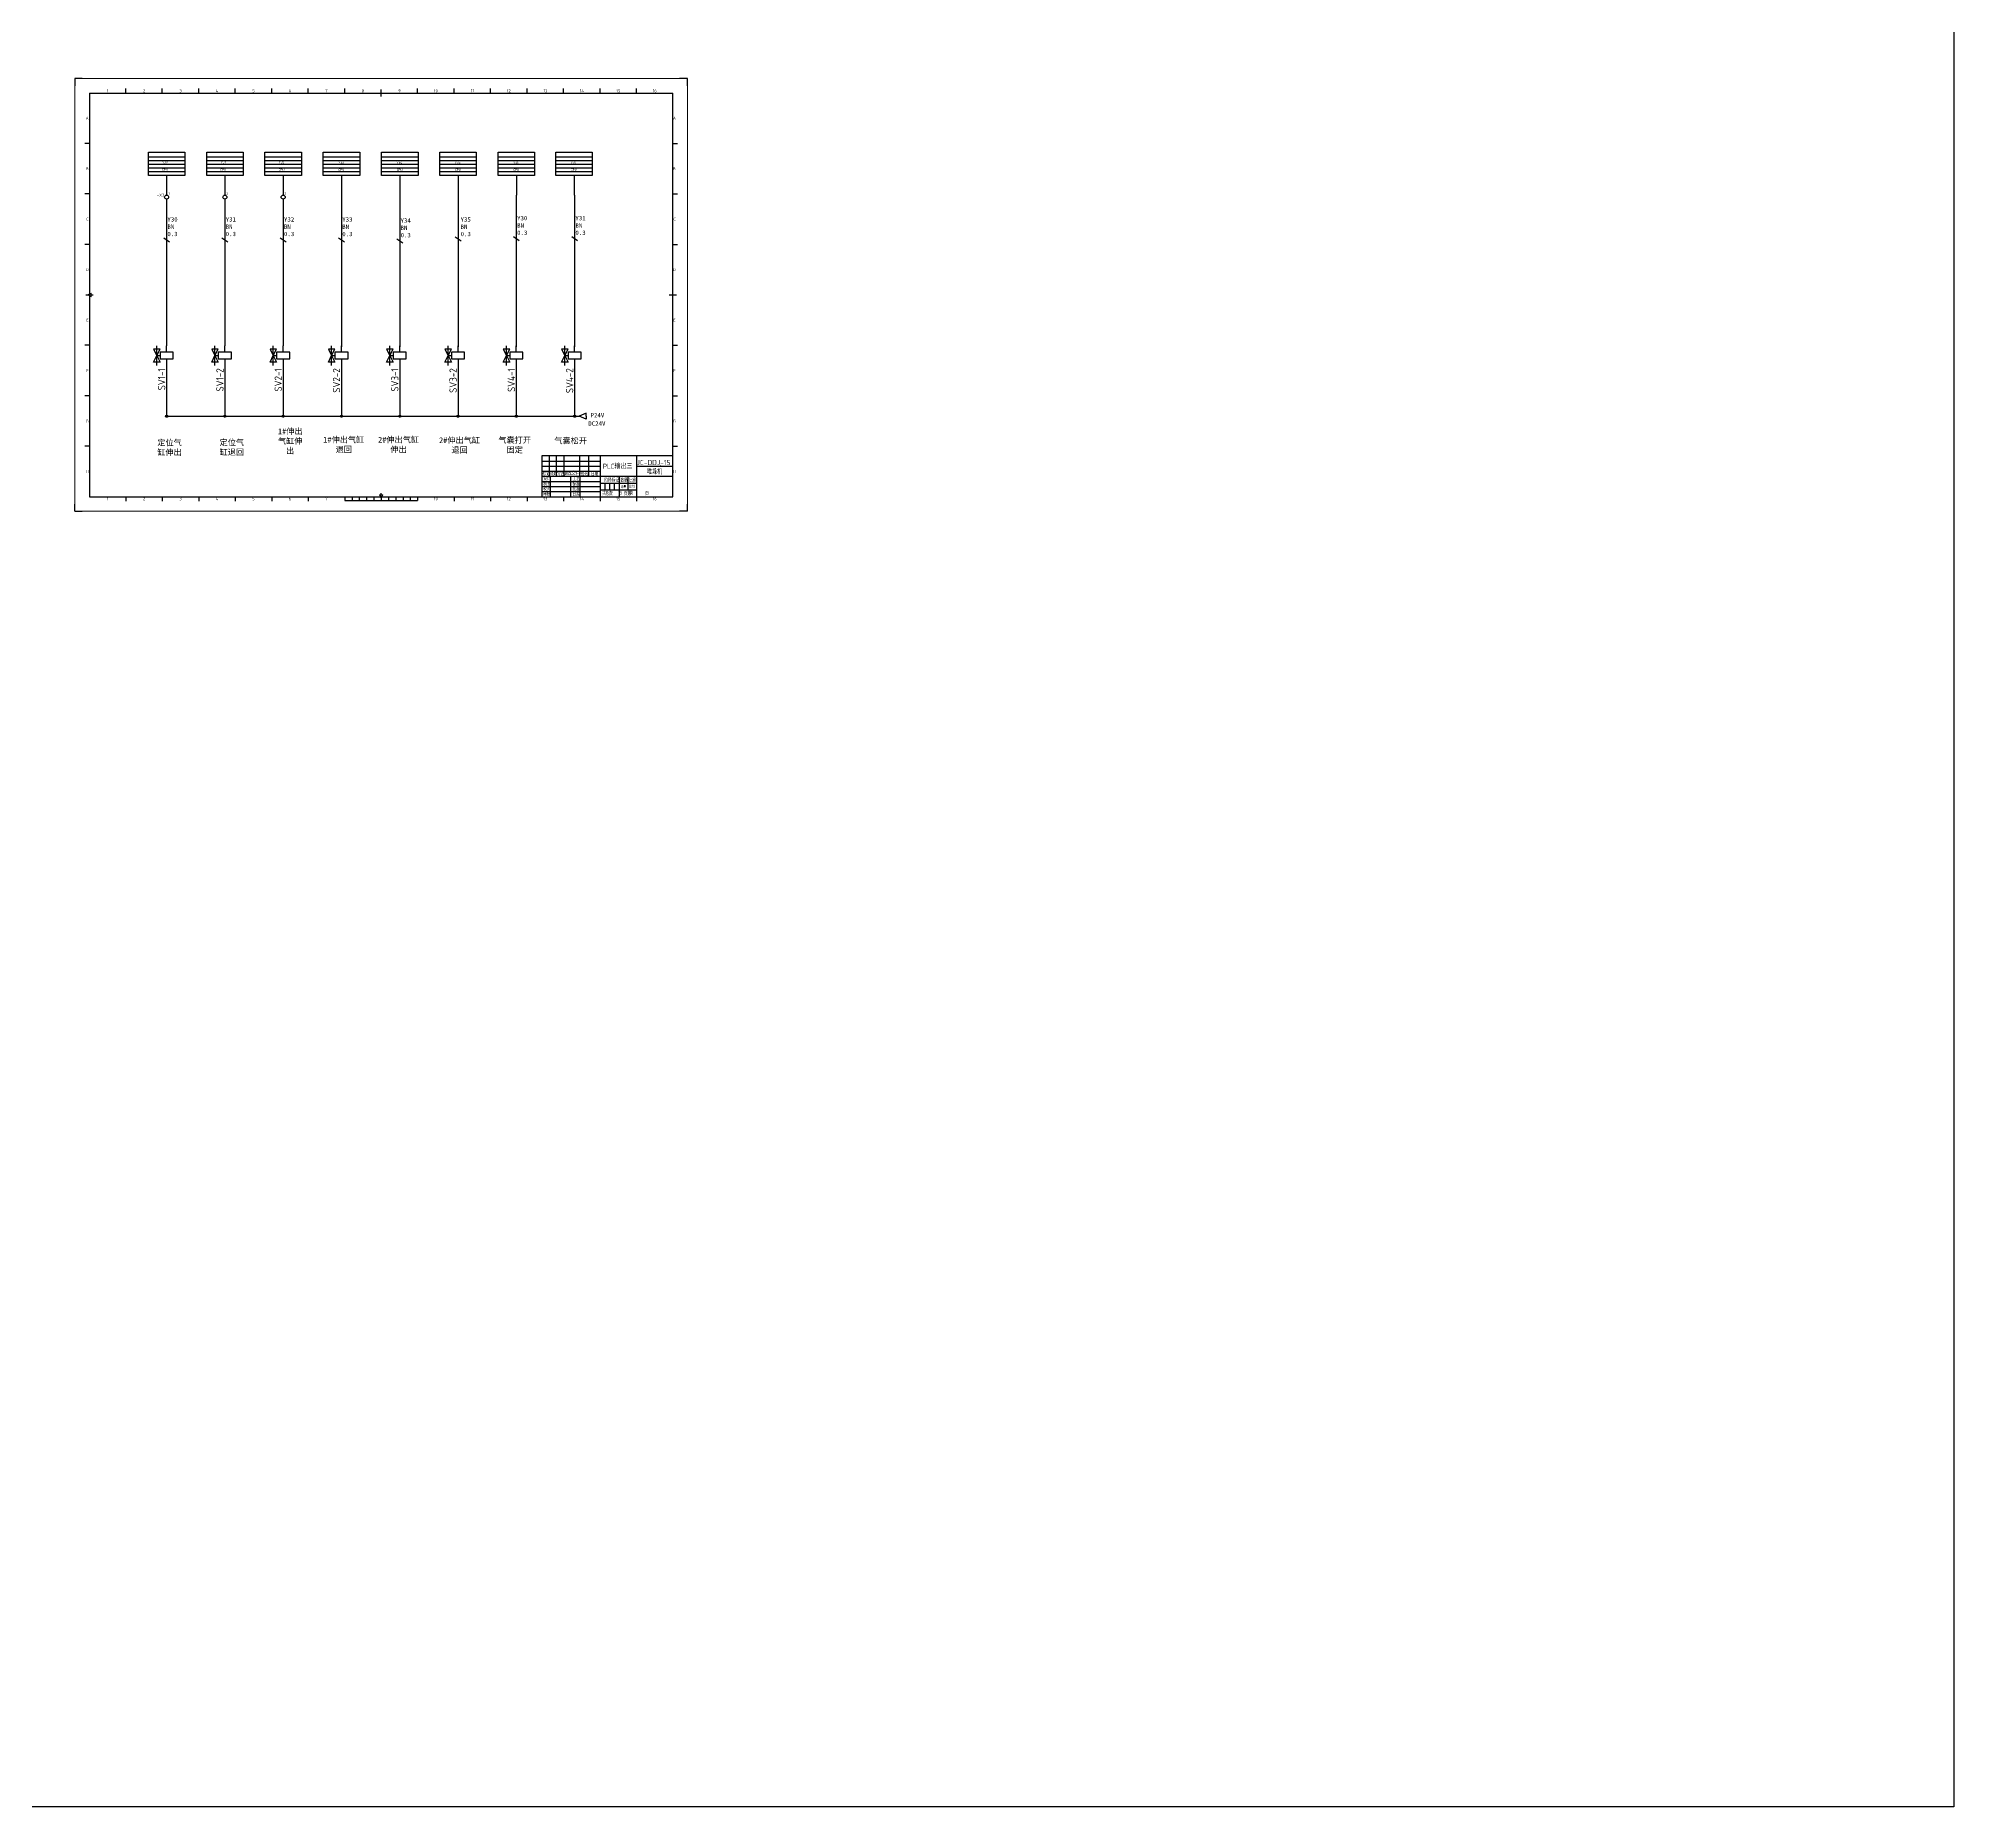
# Model space of a CAD drawing. Header units: inches. Extents: x -128 to 31549, y -2321 to 19035.
# Drawn here: x 2252 to 4880, y 2061 to 4488 of the extents above; entities that cross this region are included whole.
import ezdxf
from ezdxf.enums import TextEntityAlignment as Align

# ---------------------------------------------------------------- set-up
doc = ezdxf.new("R2010")
doc.units = ezdxf.units.IN
doc.header["$MEASUREMENT"] = 0
for name, color, linetype in [('AE_BOR', 1, 'Continuous'), ('BLU_0.5mm^2', 5, 'Continuous'), ('SYMS', 7, 'Continuous'), ('TAN_0.5mm^2', 31, 'Continuous'), ('WIRENO', 70, 'Continuous'), ('图框_外框线', 7, 'Continuous'), ('图框_标题栏属性', 1, 'Continuous'), ('图框_标题栏文字', 6, 'Continuous')]:
    doc.layers.add(name, color=color, linetype=linetype)
doc.styles.get("Standard").update_dxf_attribs({"font": 'txt', "bigfont": 'gbcbig.shx'})
doc.styles.add('WD', font='romans.shx', dxfattribs={"bigfont": 'gbcbig.shx'})
doc.styles.add('WD_IEC', font='ISOCP2.shx', dxfattribs={"width": 0.9, "height": 4, "bigfont": 'gbcbig.shx'})
doc.styles.add('工程字', font='gbenor.shx', dxfattribs={"bigfont": 'gbcbig.shx'})

# ---------------------------------------------------------------- blocks, each defined once
blk = doc.blocks.new('gb_a1')
for p, q in [((20, 574), (20, 20)), ((20, 574), (821, 574)), ((821, 20), (821, 574)), ((20, 20), (821, 20))]:
    blk.add_line(p, q)
at = {"layer": 'AE_BOR', "lineweight": 30}
for p, q in [((10, 594), (0, 594)), ((0, 594), (0, 584)), ((841, 594), (830, 594)), ((841, 584), (841, 594)), ((0, 0), (0, 10)), ((0, 0), (10, 0)), ((841, 0), (830, 0)), ((841, 0), (841, 10))]:
    blk.add_line(p, q, dxfattribs=at)
at = {"layer": 'AE_BOR', "color": 1, "lineweight": 15}
for p, q in [((0, 594), (841, 594)), ((0, 0), (0, 594)), ((841, 594), (841, 0)), ((17.5, 297), (22.5, 299.5)), ((22.5, 294.5), (17.5, 297)), ((22.5, 299.5), (22.5, 294.5)), ((841, 0), (0, 0)), ((420.5, 17.5), (418, 22.5)), ((418, 22.5), (423, 22.5)), ((423, 22.5), (420.5, 17.5))]:
    blk.add_line(p, q, dxfattribs=at)
at = {"layer": 'AE_BOR'}
for p, q in [((70.0625, 574), (70.0625, 580)), ((120.125, 574), (120.125, 580)), ((170.1875, 574), (170.1875, 580)), ((220.25, 574), (220.25, 580)), ((270.3125, 574), (270.3125, 580)), ((320.375, 574), (320.375, 580)), ((370.4375, 574), (370.4375, 580)), ((470.5625, 574), (470.5625, 580)), ((520.625, 574), (520.625, 580)), ((570.6875, 574), (570.6875, 580)), ((620.75, 574), (620.75, 580)), ((670.8125, 574), (670.8125, 580)), ((720.875, 574), (720.875, 580)), ((770.9375, 574), (770.9375, 580)), ((20, 504.75), (14, 504.75)), ((821, 504.75), (827, 504.75)), ((20, 435.5), (14, 435.5)), ((821, 435.5), (827, 435.5)), ((20, 366.25), (14, 366.25)), ((821, 366.25), (827, 366.25)), ((20, 227.75), (14, 227.75)), ((821, 227.75), (827, 227.75)), ((20, 158.5), (14, 158.5)), ((821, 158.5), (827, 158.5)), ((20, 89.25), (14, 89.25)), ((821, 89.25), (827, 89.25)), ((70.0625, 20), (70.0625, 14)), ((120.125, 20), (120.125, 14)), ((170.1875, 20), (170.1875, 14)), ((220.25, 20), (220.25, 14)), ((270.3125, 20), (270.3125, 14)), ((320.375, 20), (320.375, 14)), ((520.625, 20), (520.625, 14)), ((570.6875, 20), (570.6875, 14)), ((620.75, 20), (620.75, 14)), ((670.8125, 20), (670.8125, 14)), ((720.875, 20), (720.875, 14)), ((770.9375, 20), (770.9375, 14))]:
    blk.add_line(p, q, dxfattribs=at)
at = {"layer": 'AE_BOR', "color": 2, "lineweight": 30}
for p, q in [((420.5, 574), (420.5, 579)), ((420.5, 569), (420.5, 574)), ((15, 297), (25, 297)), ((816, 297), (826, 297)), ((370.5, 20), (370.5, 15)), ((370.5, 15), (470.5, 15)), ((380.5, 20), (380.5, 15)), ((390.5, 20), (390.5, 15)), ((400.5, 20), (400.5, 15)), ((410.5, 20), (410.5, 15)), ((420.5, 20), (420.5, 25)), ((420.5, 20), (420.5, 15)), ((430.5, 20), (430.5, 15)), ((440.5, 20), (440.5, 15)), ((450.5, 20), (450.5, 15)), ((460.5, 20), (460.5, 15)), ((470.5, 20), (470.5, 15))]:
    blk.add_line(p, q, dxfattribs=at)
at = {"layer": 'AE_BOR', "style": 'WD_IEC'}
for s, p in [('1', (45.03125, 575)), ('2', (95.09375, 575)), ('3', (145.15625, 575)), ('4', (195.21875, 575)), ('5', (245.28125, 575)), ('6', (295.34375, 575)), ('7', (345.40625, 575)), ('8', (395.46875, 575)), ('9', (445.53125, 575)), ('10', (495.59375, 575)), ('11', (545.65625, 575)), ('12', (595.71875, 575)), ('13', (645.78125, 575)), ('14', (695.84375, 575)), ('15', (745.90625, 575)), ('16', (795.96875, 575)), ('1', (45.03125, 15)), ('2', (95.09375, 15)), ('3', (145.15625, 15)), ('4', (195.21875, 15)), ('5', (245.28125, 15)), ('6', (295.34375, 15)), ('7', (345.40625, 15)), ('10', (495.59375, 15)), ('11', (545.65625, 15)), ('12', (595.71875, 15)), ('13', (645.78125, 15)), ('14', (695.84375, 15)), ('15', (745.90625, 15)), ('16', (795.96875, 15))]:
    blk.add_text(s, height=4, dxfattribs=at).set_placement(p, align=Align.CENTER)
for s, p in [('A', (19, 539.375)), ('A', (825.04762, 539.375)), ('B', (19, 470.125)), ('B', (824.66667, 470.125)), ('C', (19, 400.875)), ('C', (824.85714, 400.875)), ('D', (19, 331.625)), ('D', (824.66667, 331.625)), ('E', (19, 262.375)), ('E', (824.47619, 262.375)), ('F', (19, 193.125)), ('F', (824.47619, 193.125)), ('G', (19, 123.875)), ('G', (824.85714, 123.875)), ('H', (19, 54.625)), ('H', (824.66667, 54.625))]:
    blk.add_text(s, height=4, dxfattribs=at).set_placement(p, align=Align.MIDDLE_RIGHT)
blk = doc.blocks.new('GB_TitleBlock')
at = {"lineweight": -3}
for p, q in [((-50, 42), (0, 42)), ((-50, 28), (0, 28))]:
    blk.add_line(p, q, dxfattribs=at)
blk.add_point((-17, 42), dxfattribs=at)
at = {"layer": '图框_外框线'}
for p, q in [((-170, 56), (-170, 28)), ((-160, 28), (-160, 56)), ((-150, 56), (-150, 28)), ((-128, 28), (-128, 56)), ((-116, 56), (-116, 28)), ((-100, 56), (-100, 0)), ((-50, 56), (-50, 0)), ((-180, 49), (-100, 49)), ((-180, 42), (-100, 42)), ((-180, 35), (-100, 35)), ((-180, 28), (-50, 28)), ((-168, 0), (-168, 28)), ((-140, 0), (-140, 28)), ((-128, 28), (-128, 0)), ((-74, 28), (-74, 0)), ((-62, 28), (-62, 9)), ((-180, 21), (-100, 21)), ((-180, 14), (-100, 14)), ((-180, 7), (-100, 7)), ((-50, 18), (-100, 18)), ((-50, 9), (-100, 9)), ((-93.5, 18), (-93.5, 9)), ((-87, 18), (-87, 9)), ((-80.5, 18), (-80.5, 9))]:
    blk.add_line(p, q, dxfattribs=at)
blk.add_lwpolyline([(0, 56), (-180, 56), (-180, 0), (0, 0), (0, 56)], dxfattribs=at)
at = {"style": 'WD', "flags": 1}
blk.add_attdef('WD_TB', (-168.4, 50.5), '', height=2, dxfattribs=at)
at = {"layer": '图框_标题栏属性', "style": '工程字'}
for tag, p in [('REV3', (-179.6, 50.9)), ('REV2', (-179.4, 43.5)), ('REV1', (-179.4, 36.8))]:
    blk.add_attdef(tag, p, '', height=3, dxfattribs=at)
for tag, height, width, p, p2 in [('REV3DET', 3, 13.288798, (-148.8, 50.8), (-130.5, 50.8)), ('BY3', 3, 6.930672, (-126.9, 50.8), (-117.4, 50.8)), ('RD3', 3, 9.096075, (-114.7, 50.8), (-102.2, 50.8)), ('REV2DET', 3, 1.39216, (-148.8, 43.8), (-130.5, 43.8)), ('REV1DET', 3, 13.288798, (-148.8, 36.8), (-130.5, 36.8)), ('BY2', 3, 6.930672, (-126.9, 43.8), (-117.4, 43.8)), ('BY1', 3, 6.930672, (-126.9, 36.8), (-117.4, 36.8)), ('RD2', 3, 9.096075, (-114.7, 43.8), (-102.2, 43.8)), ('RD1', 3, 9.096075, (-114.7, 36.8), (-102.2, 36.8)), ('文件名称', 7, 2.04191, (-96.3, 38.3), (-55.6, 38.3))]:
    blk.add_attdef(tag, text='', height=height, dxfattribs=dict(at, width=width)).set_placement(p, p2, align=Align.FIT)
at = {"layer": '图框_标题栏属性', "lineweight": -3}
for tag, p in [('罗文根', (-163.6, 22.3)), ('工艺', (-123.6, 22.3)), ('校对', (-163.6, 8.3)), ('制图', (-163.6, 15.3)), ('审核', (-163.6, 1.3)), ('标准', (-123.6, 15.3)), ('批准', (-123.6, 8.3)), ('日期', (-123.6, 1.3))]:
    blk.add_attdef(tag, p, '', height=5, dxfattribs=at)
at = {"layer": '图框_标题栏属性', "style": '工程字'}
for tag, p in [('项目名称', (-25.3, 35.2)), ('图号', (-26.6, 46.9))]:
    blk.add_attdef(tag, text='', height=7, dxfattribs=at).set_placement(p, align=Align.MIDDLE)
for tag, height, p in [('总数', 5, (-87.7, 4.4)), ('数量', 3.5, (-68, 13.6)), ('页数', 5, (-62.4, 4.4)), ('比例', 3.5, (-56.4, 13.7))]:
    blk.add_attdef(tag, text='', height=height, dxfattribs=at).set_placement(p, align=Align.MIDDLE_CENTER)
at = {"layer": '图框_标题栏文字', "style": '工程字'}
for s, p in [('标记', (-179, 29.4)), ('设计', (-178, 22.3)), ('处数', (-169, 29.4)), ('分区', (-159, 29.4)), ('更改文件号', (-149, 29.6)), ('工艺', (-138, 22.1)), ('签名', (-126, 29)), ('日期', (-112.5, 29)), ('制图', (-178, 15)), ('校对', (-178, 8.3)), ('审核', (-178, 1.1)), ('标准', (-138, 14.9)), ('批准', (-138, 8.1)), ('日期', (-138, 1.1)), ('共     页   第     页', (-97.2, 2)), ('阶段标记', (-94.1, 20.2)), ('数量', (-72.1, 20)), ('比例', (-60, 20))]:
    blk.add_text(s, height=5, dxfattribs=at).set_placement(p)
blk = doc.blocks.new('A$C5F215F0F')
for p, q in [((25.1, 31.7), (25.1, 58.8)), ((0, 26.7), (50.1, 26.7)), ((50.1, 31.7), (50.1, 0)), ((0, 21.7), (50.1, 21.7)), ((0, 16.7), (50.1, 16.7)), ((0, 11.7), (50.1, 11.7)), ((0, 6.7), (50.1, 6.7))]:
    blk.add_line(p, q)
blk.add_lwpolyline([(50.1, 0), (0, 0), (0, 31.7), (50.1, 31.7)])
blk.add_circle((25.1, 61.6), 2.75)
at = {"ltscale": 4, "style": 'WD_IEC'}
blk.add_attdef('TAG1', text='', height=4, dxfattribs=at).set_placement((15.5, 57), align=Align.CENTER)
for tag, p in [('TERM03', (39.9, 57.2)), ('TERM02', (30.4, 13.7)), ('TERM01', (30.2, 24))]:
    blk.add_attdef(tag, text='', height=3, dxfattribs=at).set_placement(p, align=Align.MIDDLE_RIGHT)
blk = doc.blocks.new('A$C605967B0')
for p, q in [((0, 27.1), (0, 58.8)), ((50.1, 52.1), (0, 52.1)), ((50.1, 47.1), (0, 47.1)), ((50.1, 42.1), (0, 42.1)), ((50.1, 37.1), (0, 37.1)), ((50.1, 32.1), (0, 32.1)), ((25.1, 27.1), (25.1, 0))]:
    blk.add_line(p, q)
blk.add_lwpolyline([(0, 58.8), (50.1, 58.8), (50.1, 27.1), (0, 27.1)])
at = {"ltscale": 4, "style": 'WD_IEC'}
for tag, p in [('TERM01', (32.2, 34.7)), ('TERM02', (33.1, 44.6))]:
    blk.add_attdef(tag, text='', height=3, dxfattribs=at).set_placement(p, align=Align.MIDDLE_RIGHT)
blk = doc.blocks.new('wddot')
for radius in [0.72, 0.449, 0.223]:
    blk.add_circle((0, 0), radius)
blk = doc.blocks.new('A$C0AB57C70')
for p, q in [((32.2, 53.5), (32.2, 58)), ((39, 51.3), (36.7, 55.8)), ((36.7, 55.8), (41.2, 55.8)), ((39, 58), (39, 44.5)), ((41.2, 55.8), (39, 51.3)), ((32.2, 49), (32.2, 44.5)), ((39, 51.3), (36.7, 51.3)), ((39, 51.3), (36.7, 46.8)), ((36.7, 46.8), (41.2, 46.8)), ((41.2, 46.8), (39, 51.3))]:
    blk.add_line(p, q)
blk.add_lwpolyline([(27.7, 53.5), (27.7, 49), (36.7, 49), (36.7, 53.5)], close=True)
at = {"style": 'WD_IEC'}
for tag, p in [('INST', (17.3, 74)), ('LOC', (17.3, 67)), ('TAG1', (17.3, 60)), ('DESC1', (17.3, 37.3)), ('DESC2', (17.3, 30.3)), ('DESC3', (17.3, 23.3))]:
    blk.add_attdef(tag, text='', height=5, dxfattribs=at).set_placement(p, align=Align.RIGHT)
at = {"style": 'WD_IEC', "flags": 9}
for tag, p in [('MFG', (15.8, 53)), ('CAT', (15.8, 48))]:
    blk.add_attdef(tag, text='', height=3, dxfattribs=at).set_placement(p, align=Align.RIGHT)
at = {"style": 'WD_IEC'}
blk.add_attdef('TERM01', text='', height=4, rotation=90, dxfattribs=at).set_placement((25.8, 66), align=Align.RIGHT)
at = {"style": 'WD_IEC', "flags": 1}
for tag, p, height in [('X2TERM01', (27.8, 58.5), 0.64), ('X4LINK', (24.9, 51), 0.64), ('X8TERM02', (27.8, 44.8), 0.64), ('ASSYCODE', (29.8, 43), 2), ('FAMILY', (29.8, 40), 2), ('X1LINK', (40.2, 51), 0.64), ('CATDESC', (29.8, 37), 2)]:
    blk.add_attdef(tag, p, '', height=height, dxfattribs=at)
at = {"style": 'WD_IEC'}
blk.add_attdef('TERM02', (25.8, 36), '', height=4, rotation=90, dxfattribs=at)
at = {"lineweight": 9, "style": 'WD_IEC'}
for tag, p in [('NO', (16.8, 18)), ('NC', (16.8, 11))]:
    blk.add_attdef(tag, text='', height=5, dxfattribs=at).set_placement(p, align=Align.TOP_RIGHT)
for tag, p in [('XREFNO', (19.8, 18)), ('XREFNC', (19.8, 11)), ('WDTAGALT', (20, 4.8))]:
    blk.add_attdef(tag, text='', height=5, dxfattribs=at).set_placement(p, align=Align.TOP_LEFT)

msp = doc.modelspace()

# ---------------------------------------------------------------- linework, layer by layer
at = {"color": 0}
for p, q in [((2747.7, 4272.7), (2747.7, 4064.5)), ((2827.7, 4272.7), (2827.8, 4064.5)), ((2423.7, 4214.1), (2431.8, 4208.6)), ((2503.7, 4214.1), (2511.8, 4208.6)), ((2583.7, 4214.1), (2591.8, 4208.6)), ((2663.7, 4214), (2671.8, 4208.5)), ((2743.7, 4212.6), (2751.8, 4207.1)), ((2823.7, 4215.6), (2831.8, 4210.1)), ((2903.7, 4215.8), (2911.8, 4210.3)), ((2983.7, 4215.8), (2991.8, 4210.3))]:
    msp.add_line(p, q, dxfattribs=at)
at = {"color": 7}
for p, q in [((3003.4, 3973.5), (2993.9, 3969.2)), ((3003.4, 3969.2), (3003.4, 3973.5)), ((3003.4, 3965), (2993.9, 3969.2)), ((3003.4, 3969.2), (3003.4, 3965))]:
    msp.add_line(p, q, dxfattribs=at)
at = {"color": 3}
msp.add_lwpolyline([(-127.9, 7703.8), (4880.5, 7703.8), (4880.5, 2061.2), (-127.9, 2061.2)], close=True, dxfattribs=at)
at = {"layer": 'BLU_0.5mm^2', "color": 0}
for p, q in [((2427.7, 4045.7), (2427.7, 3969.2)), ((2427.7, 4045.7), (2427.7, 3969.2)), ((2507.7, 4045.7), (2507.7, 3969.2)), ((2507.7, 4045.7), (2507.7, 3969.2)), ((2587.7, 4045.7), (2587.7, 3969.2)), ((2667.7, 4045.7), (2667.7, 3969.2)), ((2747.7, 4045.7), (2747.7, 3969.2)), ((2827.7, 4045.7), (2827.7, 3969.2)), ((2907.7, 4045.7), (2907.7, 3969.2)), ((2987.7, 4045.7), (2987.7, 3969.2))]:
    msp.add_line(p, q, dxfattribs=at)
at = {"layer": 'BLU_0.5mm^2', "color": 7}
msp.add_line((2427.7, 3969.2), (2993.9, 3969.2), dxfattribs=at)
at = {"layer": 'TAN_0.5mm^2', "color": 0}
for p, q in [((2427.7, 4267.2), (2427.7, 4065.9)), ((2507.7, 4267.2), (2507.7, 4065.9)), ((2587.7, 4267.2), (2587.7, 4065.9)), ((2667.7, 4272.7), (2667.7, 4064.5)), ((2907.7, 4272.7), (2907.7, 4064.5)), ((2987.7, 4272.7), (2987.7, 4064.5))]:
    msp.add_line(p, q, dxfattribs=at)

# ---------------------------------------------------------------- block references
at = {"color": 0}
msp.add_blockref('gb_a1', (2301.7, 3838.8), dxfattribs=at)
ref = msp.add_blockref('A$C5F215F0F', (2452.8, 4331.5), dxfattribs=dict(at, rotation=180))
ref.add_attrib('TERM03', '1', dxfattribs={"ltscale": 4, "height": 3, "style": 'WD_IEC'}).set_placement((2432, 4274.9), align=Align.MIDDLE_RIGHT)
ref.add_attrib('TERM01', '-CPU', dxfattribs={"ltscale": 4, "height": 3, "style": 'WD_IEC'}).set_placement((2429.5, 4307.5), align=Align.MIDDLE_RIGHT)
ref.add_attrib('TAG1', '-X3', dxfattribs={"ltscale": 4, "height": 4, "style": 'WD_IEC'}).set_placement((2419.5, 4270.6), align=Align.CENTER)
ref.add_attrib('TERM02', 'Y30', dxfattribs={"ltscale": 4, "height": 3, "style": 'WD_IEC'}).set_placement((2429.1, 4317.9), align=Align.MIDDLE_RIGHT)
ref = msp.add_blockref('A$C5F215F0F', (2532.8, 4331.5), dxfattribs=dict(at, rotation=180))
ref.add_attrib('TERM03', '2', dxfattribs={"ltscale": 4, "height": 3, "style": 'WD_IEC'}).set_placement((2512, 4274.9), align=Align.MIDDLE_RIGHT)
ref.add_attrib('TERM01', '-CPU', dxfattribs={"ltscale": 4, "height": 3, "style": 'WD_IEC'}).set_placement((2509.5, 4307.5), align=Align.MIDDLE_RIGHT)
ref.add_attrib('TERM02', 'Y31', dxfattribs={"ltscale": 4, "height": 3, "style": 'WD_IEC'}).set_placement((2509.1, 4317.9), align=Align.MIDDLE_RIGHT)
ref = msp.add_blockref('A$C5F215F0F', (2612.8, 4331.5), dxfattribs=dict(at, rotation=180))
ref.add_attrib('TERM03', '3', dxfattribs={"ltscale": 4, "height": 3, "style": 'WD_IEC'}).set_placement((2592, 4274.9), align=Align.MIDDLE_RIGHT)
ref.add_attrib('TERM01', '-CPU', dxfattribs={"ltscale": 4, "height": 3, "style": 'WD_IEC'}).set_placement((2589.5, 4307.5), align=Align.MIDDLE_RIGHT)
ref.add_attrib('TERM02', 'Y32', dxfattribs={"ltscale": 4, "height": 3, "style": 'WD_IEC'}).set_placement((2589.1, 4317.9), align=Align.MIDDLE_RIGHT)
ref = msp.add_blockref('A$C605967B0', (2642.7, 4272.7), dxfattribs=at)
ref.add_attrib('TERM01', '-CPU', dxfattribs={"ltscale": 4, "height": 3, "style": 'WD_IEC'}).set_placement((2671.6, 4307.4), align=Align.MIDDLE_RIGHT)
ref.add_attrib('TERM02', 'Y33', dxfattribs={"ltscale": 4, "height": 3, "style": 'WD_IEC'}).set_placement((2671, 4317.3), align=Align.MIDDLE_RIGHT)
ref = msp.add_blockref('A$C605967B0', (2722.7, 4272.7), dxfattribs=at)
ref.add_attrib('TERM01', '-CPU', dxfattribs={"ltscale": 4, "height": 3, "style": 'WD_IEC'}).set_placement((2751.6, 4307.4), align=Align.MIDDLE_RIGHT)
ref.add_attrib('TERM02', 'Y34', dxfattribs={"ltscale": 4, "height": 3, "style": 'WD_IEC'}).set_placement((2751, 4317.3), align=Align.MIDDLE_RIGHT)
ref = msp.add_blockref('A$C605967B0', (2802.7, 4272.7), dxfattribs=at)
ref.add_attrib('TERM01', '-CPU', dxfattribs={"ltscale": 4, "height": 3, "style": 'WD_IEC'}).set_placement((2831.6, 4307.4), align=Align.MIDDLE_RIGHT)
ref.add_attrib('TERM02', 'Y35', dxfattribs={"ltscale": 4, "height": 3, "style": 'WD_IEC'}).set_placement((2831, 4317.3), align=Align.MIDDLE_RIGHT)
ref = msp.add_blockref('A$C605967B0', (2882.7, 4272.7), dxfattribs=at)
ref.add_attrib('TERM01', '-CPU', dxfattribs={"ltscale": 4, "height": 3, "style": 'WD_IEC'}).set_placement((2911.6, 4307.4), align=Align.MIDDLE_RIGHT)
ref.add_attrib('TERM02', 'Y36', dxfattribs={"ltscale": 4, "height": 3, "style": 'WD_IEC'}).set_placement((2911, 4317.3), align=Align.MIDDLE_RIGHT)
ref = msp.add_blockref('A$C605967B0', (2961.8, 4272.7), dxfattribs=at)
ref.add_attrib('TERM01', '-CPU', dxfattribs={"ltscale": 4, "height": 3, "style": 'WD_IEC'}).set_placement((2990.7, 4307.4), align=Align.MIDDLE_RIGHT)
ref.add_attrib('TERM02', 'Y37', dxfattribs={"ltscale": 4, "height": 3, "style": 'WD_IEC'}).set_placement((2990.1, 4317.3), align=Align.MIDDLE_RIGHT)
ref = msp.add_blockref('A$C0AB57C70', (2492.1, 4155), dxfattribs=dict(at, xscale=2, yscale=2, zscale=2, rotation=180))
ref.add_attrib('TAG1', 'SV1-1', dxfattribs={"height": 10, "rotation": 90, "style": 'WD_IEC'}).set_placement((2425.9, 4035.1), align=Align.RIGHT)
ref = msp.add_blockref('A$C0AB57C70', (2572.1, 4155), dxfattribs=dict(at, xscale=2, yscale=2, zscale=2, rotation=180))
ref.add_attrib('TAG1', 'SV1-2', dxfattribs={"height": 10, "rotation": 90, "style": 'WD_IEC'}).set_placement((2505.9, 4035.1), align=Align.RIGHT)
ref = msp.add_blockref('A$C0AB57C70', (2652.1, 4155), dxfattribs=dict(at, xscale=2, yscale=2, zscale=2, rotation=180))
ref.add_attrib('TAG1', 'SV2-1', dxfattribs={"height": 10, "rotation": 90, "style": 'WD_IEC'}).set_placement((2585.9, 4035.1), align=Align.RIGHT)
ref = msp.add_blockref('A$C0AB57C70', (2732.1, 4155), dxfattribs=dict(at, xscale=2, yscale=2, zscale=2, rotation=180))
ref.add_attrib('TAG1', 'SV2-2', dxfattribs={"height": 10, "rotation": 90, "style": 'WD_IEC'}).set_placement((2665.9, 4035.1), align=Align.RIGHT)
ref = msp.add_blockref('A$C0AB57C70', (2812.1, 4155), dxfattribs=dict(at, xscale=2, yscale=2, zscale=2, rotation=180))
ref.add_attrib('TAG1', 'SV3-1', dxfattribs={"height": 10, "rotation": 90, "style": 'WD_IEC'}).set_placement((2745.9, 4035.1), align=Align.RIGHT)
ref = msp.add_blockref('A$C0AB57C70', (2892.1, 4155), dxfattribs=dict(at, xscale=2, yscale=2, zscale=2, rotation=180))
ref.add_attrib('TAG1', 'SV3-2', dxfattribs={"height": 10, "rotation": 90, "style": 'WD_IEC'}).set_placement((2825.9, 4035.1), align=Align.RIGHT)
ref = msp.add_blockref('A$C0AB57C70', (2972.1, 4155), dxfattribs=dict(at, xscale=2, yscale=2, zscale=2, rotation=180))
ref.add_attrib('TAG1', 'SV4-1', dxfattribs={"height": 10, "rotation": 90, "style": 'WD_IEC'}).set_placement((2905.9, 4035.1), align=Align.RIGHT)
ref = msp.add_blockref('A$C0AB57C70', (3052.1, 4155), dxfattribs=dict(at, xscale=2, yscale=2, zscale=2, rotation=180))
ref.add_attrib('TAG1', 'SV4-2', dxfattribs={"height": 10, "rotation": 90, "style": 'WD_IEC'}).set_placement((2985.9, 4035.1), align=Align.RIGHT)
ref = msp.add_blockref('GB_TitleBlock', (3122.7, 3858.8), dxfattribs=at)
ref.add_attrib('页数', '页数', dxfattribs={"layer": '图框_标题栏属性', "height": 5, "style": '工程字'}).set_placement((3060.3, 3863.1), align=Align.MIDDLE_CENTER)
ref.add_attrib('总数', '总数', dxfattribs={"layer": '图框_标题栏属性', "height": 5, "style": '工程字'}).set_placement((3035, 3863.1), align=Align.MIDDLE_CENTER)
ref.add_attrib('比例', '比例', dxfattribs={"layer": '图框_标题栏属性', "height": 3.5, "style": '工程字'}).set_placement((3066.3, 3872.5), align=Align.MIDDLE_CENTER)
ref.add_attrib('数量', '数量', dxfattribs={"layer": '图框_标题栏属性', "height": 3.5, "style": '工程字'}).set_placement((3054.7, 3872.3), align=Align.MIDDLE_CENTER)
ref.add_attrib('项目名称', '堆垛机', dxfattribs={"layer": '图框_标题栏属性', "height": 7, "style": '工程字'}).set_placement((3097.5, 3893.9), align=Align.MIDDLE)
ref.add_attrib('图号', 'JC-DDJ-15', dxfattribs={"layer": '图框_标题栏属性', "height": 7, "style": '工程字'}).set_placement((3096.1, 3905.7), align=Align.MIDDLE)
ref.add_attrib('文件名称', 'PLC输出三', dxfattribs={"layer": '图框_标题栏属性', "height": 7, "style": '工程字', "width": 1.466537}).set_placement((3026.4, 3897.1), (3067.1, 3897.1), align=Align.FIT)
at = {"layer": 'SYMS', "color": 0, "xscale": 2, "yscale": 2, "zscale": 2}
for p in [(2427.7, 3969.2), (2507.7, 3969.2), (2587.7, 3969.2), (2667.7, 3969.2), (2747.7, 3969.2), (2827.7, 3969.2), (2907.7, 3969.2), (2987.7, 3969.2)]:
    msp.add_blockref('wddot', p, dxfattribs=at)

# ---------------------------------------------------------------- texts
at = {"layer": 'WIRENO', "color": 0}
for s, insert, char_height, width, attachment_point in [('{\\fSimSun|b0|i0|c134|p2;Y30\\PBN\\P0.3}', (2428.8, 4242.4), 6, 5, 1), ('{\\fSimSun|b0|i0|c134|p2;Y31\\PBN\\P0.3}', (2508.8, 4242.4), 6, 5, 1), ('{\\fSimSun|b0|i0|c134|p2;Y32\\PBN\\P0.3}', (2588.8, 4242.4), 6, 5, 1), ('{\\fSimSun|b0|i0|c134|p2;Y33\\PBN\\P0.3}', (2668.8, 4242.3), 6, 5, 1), ('{\\fSimSun|b0|i0|c134|p2;Y34\\PBN\\P0.3}', (2748.8, 4240.8), 6, 5, 1), ('{\\fSimSun|b0|i0|c134|p2;Y35\\PBN\\P0.3}', (2831.2, 4242.3), 6, 5, 1), ('{\\fSimSun|b0|i0|c134|p2;Y30\\PBN\\P0.3}', (2908.8, 4244.1), 6, 5, 1), ('{\\fSimSun|b0|i0|c134|p2;Y31\\PBN\\P0.3}', (2988.8, 4244.1), 6, 5, 1), ('{\\fSimSun|b0|i0|c134|p2;P24V}', (3028.4, 3973.7), 6, 44.54, 3), ('{\\fSimSun|b0|i0|c134|p2;\\C1;DC24V}', (3030, 3962.3), 6, 44.54, 3), ('{\\fSimSun|b0|i0|c134|p2;定位气缸伸出}', (2431.7, 3914.8), 8, 44.54, 8), ('{\\fSimSun|b0|i0|c134|p2;定位气缸退回}', (2517.2, 3915.1), 8, 44.54, 8), ('{\\fSimSun|b0|i0|c134|p2;1#伸出气缸伸出}', (2597.4, 3917), 8, 44.54, 8), ('{\\fSimSun|b0|i0|c134|p2;1#伸出气缸退回}', (2670.8, 3918.8), 8, 61.642, 8), ('{\\fSimSun|b0|i0|c134|p2;2#伸出气缸伸出}', (2746.1, 3918.8), 8, 61.642, 8), ('{\\fSimSun|b0|i0|c134|p2;2#伸出气缸退回}', (2829.8, 3918.1), 8, 61.642, 8), ('{\\fSimSun|b0|i0|c134|p2;气囊打开\\P固定}', (2905.5, 3918.3), 8, 61.642, 8), ('{\\fSimSun|b0|i0|c134|p2;气囊松开}', (2982.2, 3930.8), 8, 61.642, 8)]:
    msp.add_mtext(s, dxfattribs=dict(at, insert=insert, char_height=char_height, width=width, attachment_point=attachment_point))

doc.saveas('drawing.dxf')
